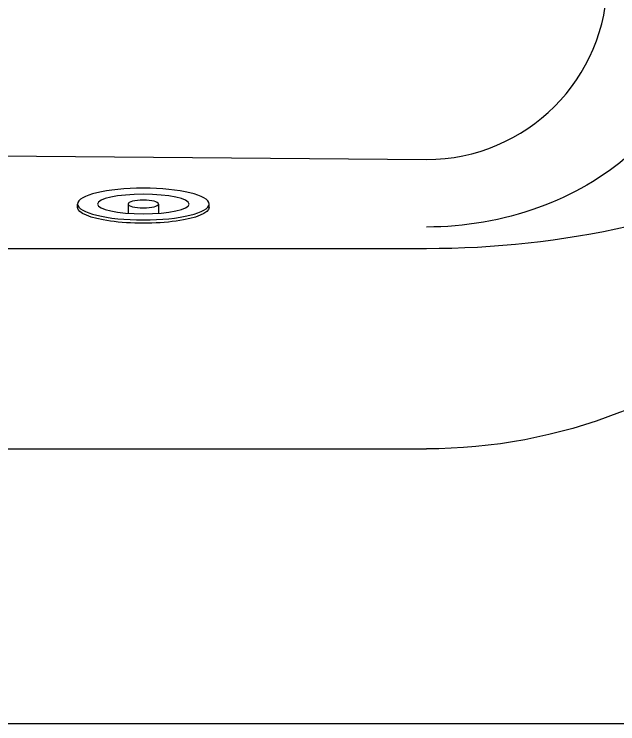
# Model space of a CAD drawing. Header units: millimetres. Extents: x -1256.31 to -1254.7, y 2235.91 to 2236.81.
# Drawn here: x -1255.1432 to -1254.8834, y 2235.91 to 2236.2156 of the extents above; entities that cross this region are included whole.
import ezdxf

# ---------------------------------------------------------------- set-up
doc = ezdxf.new("R2010")
doc.units = ezdxf.units.MM
doc.header["$LTSCALE"] = 10
for name, color, linetype in [('CONTOR05', 7, 'Continuous'), ('jacuzzi', 1, 'Continuous'), ('LCOTA02', 1, 'Continuous')]:
    doc.layers.add(name, color=color, linetype=linetype)

# ---------------------------------------------------------------- blocks, each defined once
blk = doc.blocks.new('A$C37FA7AEC')
at = {"layer": 'LCOTA02'}
for p, q in [((1.014, 4.714), (1.226, 4.714)), ((1.226, 2.901), (0.633, 2.901)), ((1.226, 1.813), (0.633, 1.813)), ((1.014, 0), (1.226, 0))]:
    blk.add_line(p, q, dxfattribs=at)
for centre, major_axis, ratio, start_param, end_param in [((1.014, 2.357), (0, 2.357), 0.431953, 6.283185, 9.424778), ((1.226, 2.357), (0, -0.544), 0.461888, -3.141592653589793, 3.141592653589793)]:
    blk.add_ellipse(centre, major_axis=major_axis, ratio=ratio, start_param=start_param, end_param=end_param, dxfattribs=at)
for major_axis, ratio in [((0, 2.357), 0.431953), ((0, 1.646), 0.381644)]:
    blk.add_ellipse((1.226, 2.357), major_axis=major_axis, ratio=ratio, dxfattribs=at)
blk = doc.blocks.new('A$C6134645C')
at = {"layer": 'CONTOR05', "rotation": 179.9999999999999}
blk.add_blockref('A$C37FA7AEC', (2.243, 4.714), dxfattribs=at)

msp = doc.modelspace()

# ---------------------------------------------------------------- linework, layer by layer
at = {"layer": 'jacuzzi'}
for p, q in [((-1255.19733, 2236.15498), (-1254.96574, 2236.153)), ((-1255.17553, 2236.11471), (-1254.96574, 2236.11471)), ((-1255.17373, 2236.02842), (-1254.96574, 2236.02842))]:
    msp.add_line(p, q, dxfattribs=at)
at = {"layer": 'jacuzzi', "color": 3}
msp.add_lwpolyline([(-1256.29671, 2236.49776), (-1256.29671, 2236.79483, -0.414214), (-1256.28153, 2236.81001), (-1254.71189, 2236.81001, -0.414214), (-1254.69671, 2236.79483), (-1254.69671, 2235.92519, -0.414214), (-1254.71189, 2235.91001), (-1256.28153, 2235.91001, -0.414214), (-1256.29671, 2235.92519), (-1256.29671, 2236.29776)], format="xyb", dxfattribs=at)
at = {"layer": 'jacuzzi'}
for points in [[(-1254.96574, 2236.11471, 0.054985), (-1254.87894, 2236.12428, 0.068797), (-1254.81344, 2236.14872, 0.105698), (-1254.76394, 2236.19084, 0.165254), (-1254.75035, 2236.23083)], [(-1254.75035, 2236.23083, -0.104164), (-1254.76653, 2236.15399, -0.100663), (-1254.81344, 2236.08771, -0.096077), (-1254.8827, 2236.04401, -0.093069), (-1254.96574, 2236.02842)], [(-1254.84189, 2236.23083, -0.11231), (-1254.85101, 2236.19072, -0.103182), (-1254.87816, 2236.15523, -0.092447), (-1254.91755, 2236.13227, -0.086066), (-1254.96574, 2236.12391)]]:
    msp.add_lwpolyline(points, format="xyb", dxfattribs=at)
msp.add_arc((-1254.96574, 2236.23083), 0.07783, 270, 0, dxfattribs=at)

# ---------------------------------------------------------------- block references
at = {"layer": 'jacuzzi', "extrusion": (0, 0, -1), "xscale": 0.006720000000146682, "yscale": 0.01200000000026193, "zscale": -0.006719999999999855, "rotation": 270}
msp.add_blockref('A$C6134645C', (1255.05934, 2236.14065), dxfattribs=at)

doc.saveas('drawing.dxf')
